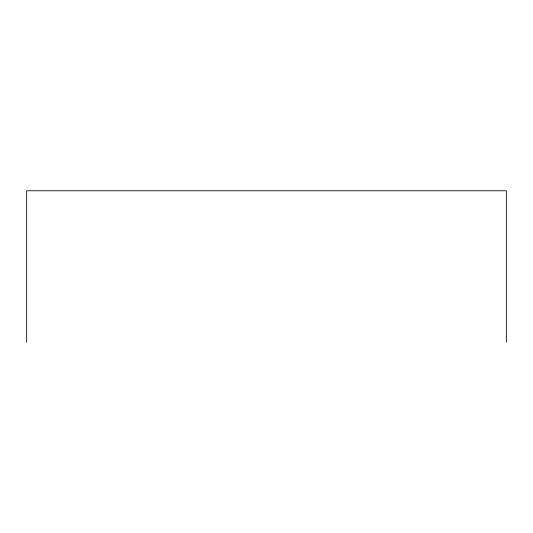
<?xml version="1.0" encoding="UTF-8"?>
<svg xmlns="http://www.w3.org/2000/svg" width="533" height="533" viewBox="0 0 533 533"><rect width="100%" height="100%" fill="white"/><g stroke="black" fill="none" stroke-linecap="round" stroke-linejoin="round"><path stroke-width="0.8" d="M506.35 342.233L506.35 190.767L26.65 190.767L26.65 342.233"/></g></svg>
